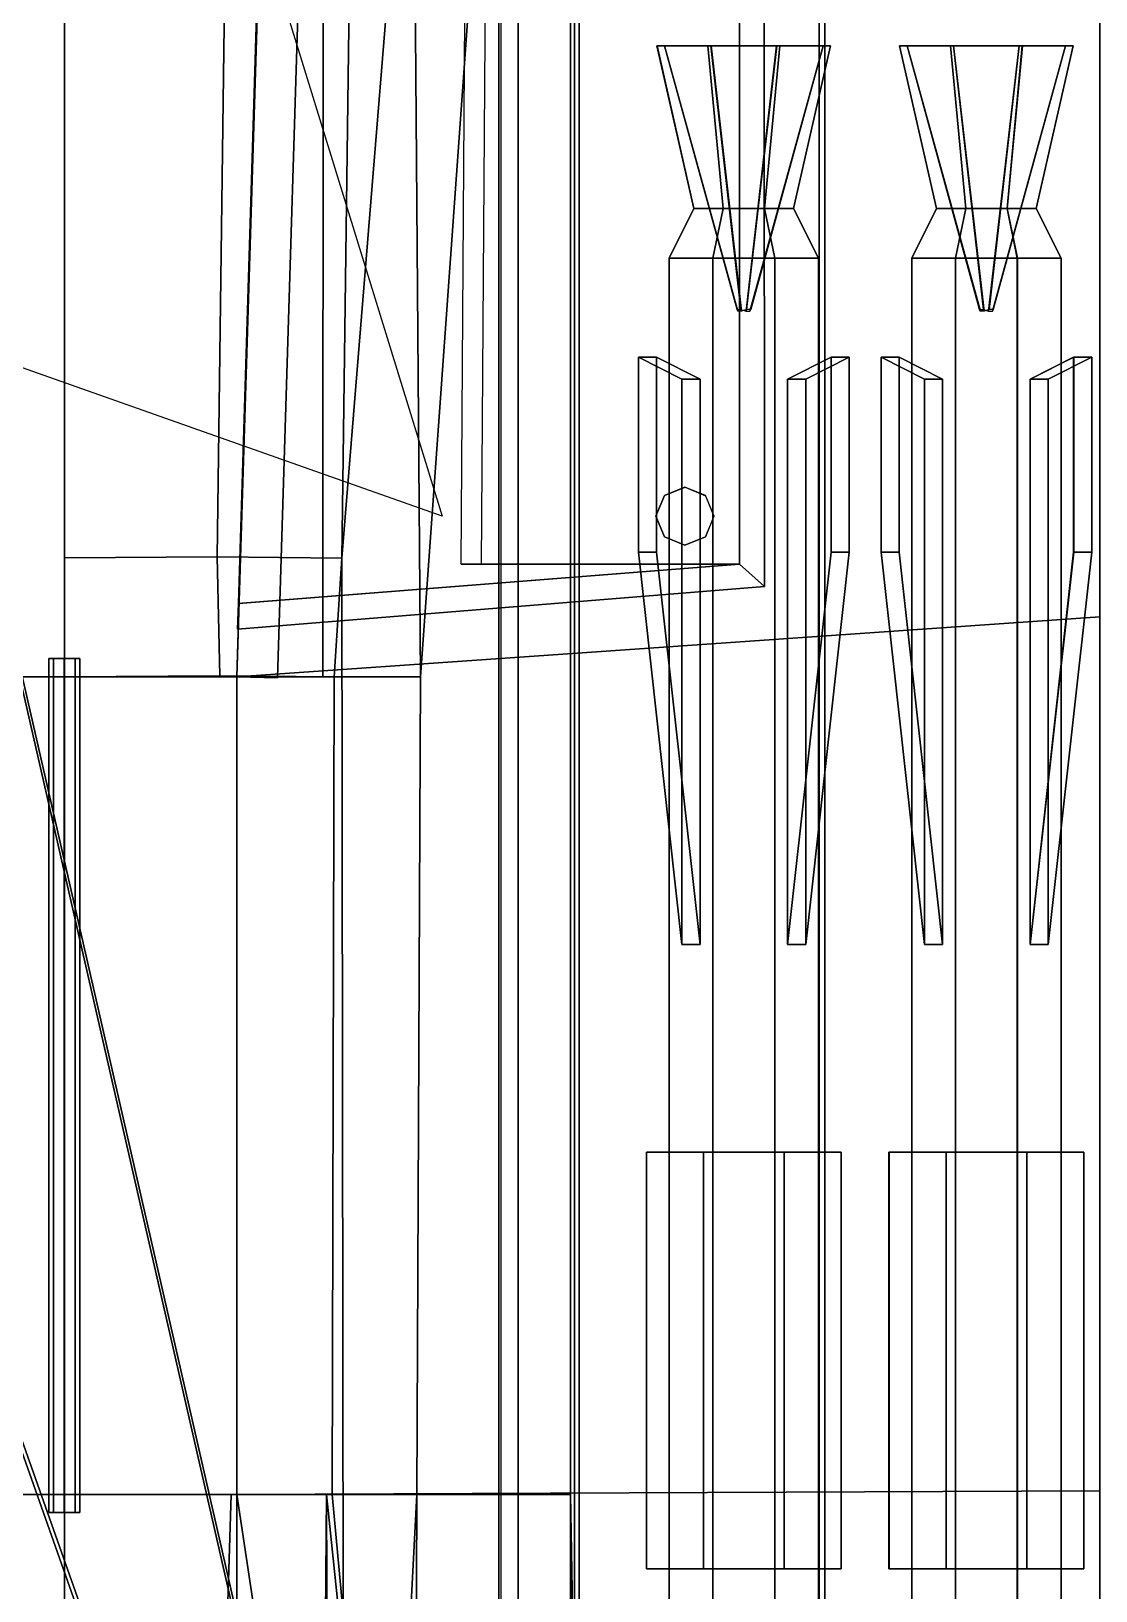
# Model space of a CAD drawing. Extents: x -7.9 to 7.9, y -12.5 to 11.9.
# Drawn here: x -1.451 to -0.024, y -5.023 to -2.932 of the extents above; entities that cross this region are included whole.
import ezdxf

# ---------------------------------------------------------------- set-up
doc = ezdxf.new("R2010")
doc.units = 0

msp = doc.modelspace()

# ---------------------------------------------------------------- linework, layer by layer
for points in [[(-1.1757, -3.7975, 2.7154), (-1.0588, 0.1397, 2.7677), (-1.0606, -3.7975, 2.7071)], [(-1.1757, -3.7975, 1.8929), (-1.0543, 0.1397, 1.8929), (-1.0588, 0.1397, 2.7677), (-1.1757, -3.7975, 2.7154)], [(-0.0191, -3.7174, 1.8929), (-0.0191, 0.1397, 1.8929), (-1.0543, 0.1397, 1.8929), (-1.1757, -3.7975, 1.8929)], [(-1.0547, 0.1397, 1.9804), (-1.1757, -3.7975, 1.9752), (-1.1212, -3.7992, 1.9753), (-1.0019, 0.0853, 1.9805)], [(-0.5019, -3.6465, 2.4624), (-0.5019, -0.5295, 2.4624), (-1.0557, 0.1436, 2.4623), (-1.1738, -3.6996, 2.4622)], [(-0.5019, -3.6465, 2.3793), (-1.1736, -3.6996, 2.3791), (-1.0555, 0.1436, 2.3792), (-0.5019, -0.5295, 2.3793)], [(-0.9294, -3.7975, 3.7081), (-1.0606, -3.7975, 2.7071), (-1.0588, 0.1397, 2.7677), (-0.9596, 0.0632, 3.523)], [(-1.1212, -3.7992, 1.8931), (-1.0014, 0.0853, 1.8931), (-1.0019, 0.0853, 1.9805), (-1.1212, -3.7992, 1.9753)], [(-0.9294, -3.7975, 3.7081), (-0.9596, 0.0632, 3.523), (-0.7286, -0.994, 4.222)], [(-3.0398, -0.3575, 4.1037), (-2.3448, 0.0569, 4.1037), (-0.7988, -6.7043, 4.1037)], [(-0.7988, -6.7043, 4.1037), (-2.3448, 0.0569, 4.1037), (-0.7988, 0.0569, 4.1037)], [(-3.0398, -0.3728, 4.271), (-0.7988, -6.7197, 4.271), (-2.3448, 0.0416, 4.271)], [(-0.7988, -6.7197, 4.271), (-0.7988, 0.0416, 4.271), (-2.3448, 0.0416, 4.271)], [(-0.0191, -5.2878, 1.7561), (-0.7169, -5.2918, 1.7561), (-0.7169, -0.2777, 1.7561), (-0.0191, -0.2777, 1.7561)], [(-0.7169, -0.2777, 1.7561), (-0.7169, -5.2918, 1.7561), (-0.7169, -5.2919, 1.4255), (-0.7169, -0.3107, 1.4255)], [(-1.4068, -0.3107, 1.4255), (-0.7169, -0.3107, 1.4255), (-0.7169, -5.2919, 1.4255), (-1.4068, -5.2919, 1.4255)], [(-1.4068, -5.0525, 1.7561), (-1.4068, -3.6383, 1.7561), (-1.4068, -0.3107, 1.4255), (-1.4068, -5.2919, 1.4255)], [(-1.4068, -0.3107, 2.8876), (-1.4068, -0.3107, 1.4255), (-1.4068, -3.6383, 1.7561), (-1.4068, -3.6383, 2.8876)], [(-1.4068, -3.6383, 2.8876), (-1.2021, -3.6369, 2.8907), (-1.1584, -0.3135, 2.8866), (-1.4068, -0.3107, 2.8876)], [(-1.2021, -3.6369, 2.8907), (-1.0351, -3.6385, 3.831), (-0.9913, -0.3152, 3.8269), (-1.1584, -0.3135, 2.8866)], [(-1.0351, -3.6385, 3.831), (-0.8246, -1.0529, 4.2628), (-0.9913, -0.3152, 3.8269)], [(-3.6716, -0.7206, 4.1037), (-3.0398, -0.3575, 4.1037), (-0.7988, -6.7043, 4.1037)], [(-3.0398, -0.3728, 4.271), (-3.6716, -0.736, 4.271), (-0.7988, -6.7197, 4.271)], [(-0.8215, -6.4985, 4.4398), (-0.8215, -2.1641, 4.7484), (-7.4277, -0.4038, 4.7484), (-7.4277, -1.3735, 4.4398)], [(-0.5019, -3.6465, 3.8564), (-0.8749, -3.6465, 3.8564), (-0.8537, -0.4406, 3.8564), (-0.5019, -0.4406, 3.8564)], [(-0.5019, -3.6465, 3.9395), (-0.5019, -3.6465, 3.8564), (-0.5019, -0.4406, 3.8564), (-0.5019, -0.5668, 3.9395)], [(-0.5019, -0.5295, 2.4624), (-0.5019, -3.6465, 2.4624), (-0.4686, -3.6767, 2.4347), (-0.4701, -0.5613, 2.4347)], [(-0.4701, -0.5613, 2.407), (-0.4686, -3.6767, 2.407), (-0.5019, -3.6465, 2.3793), (-0.5019, -0.5295, 2.3793)], [(-0.4701, -0.5613, 2.4347), (-0.4686, -3.6767, 2.4347), (-0.4686, -3.6767, 2.407), (-0.4701, -0.5613, 2.407)], [(-0.5019, -0.5668, 3.9395), (-0.8269, -0.5668, 3.9395), (-0.848, -3.6465, 3.9395), (-0.5019, -3.6465, 3.9395)], [(-5.1085, -0.7206, 4.1037), (-4.3901, -0.8468, 4.1037), (-0.7988, -6.7043, 4.1037), (-7.6634, -1.4257, 4.1037)], [(-4.3901, -0.8468, 4.1037), (-3.6716, -0.7206, 4.1037), (-0.7988, -6.7043, 4.1037)], [(-4.3901, -0.8621, 4.271), (-5.1085, -0.736, 4.271), (-7.6634, -1.4411, 4.271), (-0.7988, -6.7197, 4.271)], [(-3.6716, -0.736, 4.271), (-4.3901, -0.8621, 4.271), (-0.7988, -6.7197, 4.271)], [(-0.9294, -3.7975, 3.7081), (-0.7286, -0.994, 4.222), (-0.7286, -4.8933, 4.1048), (-0.9345, -4.8933, 3.7088)], [(-0.7286, -4.8933, 4.1048), (-0.7286, -0.994, 4.222), (-0.723, -2.288, 4.9244), (-0.723, -5.2, 4.9244)], [(-1.0332, -5.053, 3.8295), (-0.8246, -5.0525, 4.2628), (-0.8246, -1.0529, 4.2628), (-1.0351, -3.6385, 3.831)], [(-0.8246, -5.0525, 4.2628), (-0.8246, -5.2919, 4.9275), (-0.8246, -1.6026, 4.9275), (-0.8246, -1.0529, 4.2628)], [(-0.7988, -6.4985, 4.271), (-0.8215, -6.4985, 4.4398), (-7.4277, -1.3735, 4.4398), (-7.4277, -1.3735, 4.271)], [(-7.6634, -1.4257, 4.1037), (-0.7988, -6.7043, 4.1037), (-0.7988, -6.7197, 4.271), (-7.6634, -1.4411, 4.271)], [(-0.8246, -1.6026, 4.9275), (-0.8246, -5.2919, 4.9275), (-0.3954, -5.2919, 5.1416), (-0.3954, -1.6026, 5.1416)], [(-0.3954, -5.2919, 5.1416), (-0.3954, -2.7695, 5.4269), (-0.3954, -1.6026, 5.4269), (-0.3954, -1.6026, 5.1416)], [(-4.2592, -2.3951, 4.1159), (-4.2804, -2.1731, 3.7584), (-1.1736, -2.6971, 2.7777), (-0.9004, -3.5822, 4.1069)], [(-0.723, -5.2, 4.9244), (-0.723, -2.288, 4.9244), (-0.3876, -2.288, 5.0748), (-0.3876, -5.202, 5.0918)], [(-0.3876, -5.202, 5.0918), (-0.3876, -2.288, 5.0748), (-0.0191, -2.288, 5.1228), (-0.0191, -5.2017, 5.1228)], [(-0.0191, -5.2919, 5.1817), (-0.0191, -2.7695, 5.4669), (-0.3954, -2.7695, 5.4269), (-0.3954, -5.2919, 5.1416)], [(-0.6126, -2.9522, 1.5247), (-0.6024, -2.9522, 1.529), (-0.5402, -2.9522, 1.4667), (-0.5444, -2.9522, 1.4565)], [(-0.6125, -2.9522, 1.6211), (-0.6023, -2.9522, 1.6169), (-0.6024, -2.9522, 1.529), (-0.6126, -2.9522, 1.5247)], [(-0.563, -3.1699, 1.6006), (-0.6125, -2.9522, 1.6211), (-0.6126, -2.9522, 1.5247), (-0.563, -3.1699, 1.5452)], [(-0.563, -3.1699, 1.5452), (-0.6126, -2.9522, 1.5247), (-0.5444, -2.9522, 1.4565), (-0.5239, -3.1699, 1.5061)], [(-0.5443, -2.9522, 1.6892), (-0.5401, -2.9522, 1.679), (-0.6023, -2.9522, 1.6169), (-0.6125, -2.9522, 1.6211)], [(-0.5238, -3.1699, 1.6397), (-0.5443, -2.9522, 1.6892), (-0.6125, -2.9522, 1.6211), (-0.563, -3.1699, 1.6006)], [(-0.6023, -2.9522, 1.6169), (-0.5042, -3.3074, 1.5758), (-0.5053, -3.3053, 1.5691), (-0.6024, -2.9522, 1.529)], [(-0.6024, -2.9522, 1.529), (-0.5053, -3.3053, 1.5691), (-0.5, -3.3053, 1.5637), (-0.5402, -2.9522, 1.4667)], [(-0.5401, -2.9522, 1.679), (-0.4991, -3.3074, 1.5808), (-0.5042, -3.3074, 1.5758), (-0.6023, -2.9522, 1.6169)], [(-0.5444, -2.9522, 1.4565), (-0.5402, -2.9522, 1.4667), (-0.4523, -2.9522, 1.4667), (-0.4481, -2.9522, 1.4565)], [(-0.5239, -3.1699, 1.5061), (-0.5444, -2.9522, 1.4565), (-0.4481, -2.9522, 1.4565), (-0.4685, -3.1699, 1.506)], [(-0.4479, -2.9522, 1.6892), (-0.4521, -2.9522, 1.679), (-0.5401, -2.9522, 1.679), (-0.5443, -2.9522, 1.6892)], [(-0.4685, -3.1699, 1.6396), (-0.4479, -2.9522, 1.6892), (-0.5443, -2.9522, 1.6892), (-0.5238, -3.1699, 1.6397)], [(-0.5402, -2.9522, 1.4667), (-0.5, -3.3053, 1.5637), (-0.4932, -3.3074, 1.5649), (-0.4523, -2.9522, 1.4667)], [(-0.4521, -2.9522, 1.679), (-0.4924, -3.3053, 1.582), (-0.4991, -3.3074, 1.5808), (-0.5401, -2.9522, 1.679)], [(-0.4523, -2.9522, 1.4667), (-0.4932, -3.3074, 1.5649), (-0.4882, -3.3074, 1.5699), (-0.39, -2.9522, 1.5288)], [(-0.39, -2.9522, 1.6168), (-0.487, -3.3053, 1.5766), (-0.4924, -3.3053, 1.582), (-0.4521, -2.9522, 1.679)], [(-0.39, -2.9522, 1.5288), (-0.4882, -3.3074, 1.5699), (-0.487, -3.3053, 1.5766), (-0.39, -2.9522, 1.6168)], [(-0.4685, -3.1699, 1.506), (-0.4481, -2.9522, 1.4565), (-0.3799, -2.9522, 1.5246), (-0.4294, -3.1699, 1.5451)], [(-0.4294, -3.1699, 1.6005), (-0.3798, -2.9522, 1.621), (-0.4479, -2.9522, 1.6892), (-0.4685, -3.1699, 1.6396)], [(-0.4481, -2.9522, 1.4565), (-0.4523, -2.9522, 1.4667), (-0.39, -2.9522, 1.5288), (-0.3799, -2.9522, 1.5246)], [(-0.3798, -2.9522, 1.621), (-0.39, -2.9522, 1.6168), (-0.4521, -2.9522, 1.679), (-0.4479, -2.9522, 1.6892)], [(-0.4294, -3.1699, 1.5451), (-0.3799, -2.9522, 1.5246), (-0.3798, -2.9522, 1.621), (-0.4294, -3.1699, 1.6005)], [(-0.3799, -2.9522, 1.5246), (-0.39, -2.9522, 1.5288), (-0.39, -2.9522, 1.6168), (-0.3798, -2.9522, 1.621)], [(-0.2875, -2.9522, 1.5247), (-0.2773, -2.9522, 1.529), (-0.2151, -2.9522, 1.4667), (-0.2193, -2.9522, 1.4565)], [(-0.2874, -2.9522, 1.6211), (-0.2772, -2.9522, 1.6169), (-0.2773, -2.9522, 1.529), (-0.2875, -2.9522, 1.5247)], [(-0.2379, -3.1699, 1.6006), (-0.2874, -2.9522, 1.6211), (-0.2875, -2.9522, 1.5247), (-0.2379, -3.1699, 1.5452)], [(-0.2379, -3.1699, 1.5452), (-0.2875, -2.9522, 1.5247), (-0.2193, -2.9522, 1.4565), (-0.1988, -3.1699, 1.5061)], [(-0.2192, -2.9522, 1.6892), (-0.215, -2.9522, 1.679), (-0.2772, -2.9522, 1.6169), (-0.2874, -2.9522, 1.6211)], [(-0.1987, -3.1699, 1.6397), (-0.2192, -2.9522, 1.6892), (-0.2874, -2.9522, 1.6211), (-0.2379, -3.1699, 1.6006)], [(-0.2772, -2.9522, 1.6169), (-0.1791, -3.3074, 1.5758), (-0.1802, -3.3053, 1.5691), (-0.2773, -2.9522, 1.529)], [(-0.2773, -2.9522, 1.529), (-0.1802, -3.3053, 1.5691), (-0.1749, -3.3053, 1.5637), (-0.2151, -2.9522, 1.4667)], [(-0.215, -2.9522, 1.679), (-0.174, -3.3074, 1.5808), (-0.1791, -3.3074, 1.5758), (-0.2772, -2.9522, 1.6169)], [(-0.2193, -2.9522, 1.4565), (-0.2151, -2.9522, 1.4667), (-0.1272, -2.9522, 1.4667), (-0.123, -2.9522, 1.4565)], [(-0.1988, -3.1699, 1.5061), (-0.2193, -2.9522, 1.4565), (-0.123, -2.9522, 1.4565), (-0.1434, -3.1699, 1.506)], [(-0.1228, -2.9522, 1.6892), (-0.127, -2.9522, 1.679), (-0.215, -2.9522, 1.679), (-0.2192, -2.9522, 1.6892)], [(-0.1434, -3.1699, 1.6396), (-0.1228, -2.9522, 1.6892), (-0.2192, -2.9522, 1.6892), (-0.1987, -3.1699, 1.6397)], [(-0.2151, -2.9522, 1.4667), (-0.1749, -3.3053, 1.5637), (-0.1681, -3.3074, 1.5649), (-0.1272, -2.9522, 1.4667)], [(-0.127, -2.9522, 1.679), (-0.1673, -3.3053, 1.582), (-0.174, -3.3074, 1.5808), (-0.215, -2.9522, 1.679)], [(-0.1272, -2.9522, 1.4667), (-0.1681, -3.3074, 1.5649), (-0.1631, -3.3074, 1.5699), (-0.0649, -2.9522, 1.5288)], [(-0.0649, -2.9522, 1.6168), (-0.1619, -3.3053, 1.5766), (-0.1673, -3.3053, 1.582), (-0.127, -2.9522, 1.679)], [(-0.0649, -2.9522, 1.5288), (-0.1631, -3.3074, 1.5699), (-0.1619, -3.3053, 1.5766), (-0.0649, -2.9522, 1.6168)], [(-0.1434, -3.1699, 1.506), (-0.123, -2.9522, 1.4565), (-0.0548, -2.9522, 1.5246), (-0.1043, -3.1699, 1.5451)], [(-0.1043, -3.1699, 1.6005), (-0.0547, -2.9522, 1.621), (-0.1228, -2.9522, 1.6892), (-0.1434, -3.1699, 1.6396)], [(-0.123, -2.9522, 1.4565), (-0.1272, -2.9522, 1.4667), (-0.0649, -2.9522, 1.5288), (-0.0548, -2.9522, 1.5246)], [(-0.0547, -2.9522, 1.621), (-0.0649, -2.9522, 1.6168), (-0.127, -2.9522, 1.679), (-0.1228, -2.9522, 1.6892)], [(-0.1043, -3.1699, 1.5451), (-0.0548, -2.9522, 1.5246), (-0.0547, -2.9522, 1.621), (-0.1043, -3.1699, 1.6005)], [(-0.0548, -2.9522, 1.5246), (-0.0649, -2.9522, 1.5288), (-0.0649, -2.9522, 1.6168), (-0.0547, -2.9522, 1.621)], [(-0.5963, -3.2367, 1.5314), (-0.563, -3.1699, 1.5452), (-0.5239, -3.1699, 1.5061), (-0.5377, -3.2367, 1.4727)], [(-0.5963, -3.2367, 1.6144), (-0.563, -3.1699, 1.6006), (-0.563, -3.1699, 1.5452), (-0.5963, -3.2367, 1.5314)], [(-0.5376, -3.2367, 1.673), (-0.5238, -3.1699, 1.6397), (-0.563, -3.1699, 1.6006), (-0.5963, -3.2367, 1.6144)], [(-0.5377, -3.2367, 1.4727), (-0.5239, -3.1699, 1.5061), (-0.4685, -3.1699, 1.506), (-0.4548, -3.2367, 1.4727)], [(-0.4546, -3.2367, 1.673), (-0.4685, -3.1699, 1.6396), (-0.5238, -3.1699, 1.6397), (-0.5376, -3.2367, 1.673)], [(-0.396, -3.2367, 1.6143), (-0.4294, -3.1699, 1.6005), (-0.4685, -3.1699, 1.6396), (-0.4546, -3.2367, 1.673)], [(-0.4548, -3.2367, 1.4727), (-0.4685, -3.1699, 1.506), (-0.4294, -3.1699, 1.5451), (-0.3961, -3.2367, 1.5313)], [(-0.3961, -3.2367, 1.5313), (-0.4294, -3.1699, 1.5451), (-0.4294, -3.1699, 1.6005), (-0.396, -3.2367, 1.6143)], [(-0.2712, -3.2367, 1.5314), (-0.2379, -3.1699, 1.5452), (-0.1988, -3.1699, 1.5061), (-0.2126, -3.2367, 1.4727)], [(-0.2712, -3.2367, 1.6144), (-0.2379, -3.1699, 1.6006), (-0.2379, -3.1699, 1.5452), (-0.2712, -3.2367, 1.5314)], [(-0.2125, -3.2367, 1.673), (-0.1987, -3.1699, 1.6397), (-0.2379, -3.1699, 1.6006), (-0.2712, -3.2367, 1.6144)], [(-0.2126, -3.2367, 1.4727), (-0.1988, -3.1699, 1.5061), (-0.1434, -3.1699, 1.506), (-0.1297, -3.2367, 1.4727)], [(-0.1295, -3.2367, 1.673), (-0.1434, -3.1699, 1.6396), (-0.1987, -3.1699, 1.6397), (-0.2125, -3.2367, 1.673)], [(-0.0709, -3.2367, 1.6143), (-0.1043, -3.1699, 1.6005), (-0.1434, -3.1699, 1.6396), (-0.1295, -3.2367, 1.673)], [(-0.1297, -3.2367, 1.4727), (-0.1434, -3.1699, 1.506), (-0.1043, -3.1699, 1.5451), (-0.071, -3.2367, 1.5313)], [(-0.071, -3.2367, 1.5313), (-0.1043, -3.1699, 1.5451), (-0.1043, -3.1699, 1.6005), (-0.0709, -3.2367, 1.6143)], [(-0.5963, -5.2631, 1.6144), (-0.5376, -5.2631, 1.673), (-0.5376, -3.2367, 1.673), (-0.5963, -3.2367, 1.6144)], [(-0.5963, -5.2631, 1.5314), (-0.5963, -5.2631, 1.6144), (-0.5963, -3.2367, 1.6144), (-0.5963, -3.2367, 1.5314)], [(-0.5377, -5.2631, 1.4727), (-0.5963, -5.2631, 1.5314), (-0.5963, -3.2367, 1.5314), (-0.5377, -3.2367, 1.4727)], [(-0.5377, -3.2367, 1.4727), (-0.4548, -3.2367, 1.4727), (-0.4548, -5.2631, 1.4727), (-0.5377, -5.2631, 1.4727)], [(-0.5376, -5.2631, 1.673), (-0.4546, -5.2631, 1.673), (-0.4546, -3.2367, 1.673), (-0.5376, -3.2367, 1.673)], [(-0.3961, -5.2631, 1.5313), (-0.4548, -5.2631, 1.4727), (-0.4548, -3.2367, 1.4727), (-0.3961, -3.2367, 1.5313)], [(-0.4546, -5.2631, 1.673), (-0.396, -5.2631, 1.6143), (-0.396, -3.2367, 1.6143), (-0.4546, -3.2367, 1.673)], [(-0.396, -5.2631, 1.6143), (-0.3961, -5.2631, 1.5313), (-0.3961, -3.2367, 1.5313), (-0.396, -3.2367, 1.6143)], [(-0.2712, -5.2631, 1.6144), (-0.2125, -5.2631, 1.673), (-0.2125, -3.2367, 1.673), (-0.2712, -3.2367, 1.6144)], [(-0.2712, -5.2631, 1.5314), (-0.2712, -5.2631, 1.6144), (-0.2712, -3.2367, 1.6144), (-0.2712, -3.2367, 1.5314)], [(-0.2126, -5.2631, 1.4727), (-0.2712, -5.2631, 1.5314), (-0.2712, -3.2367, 1.5314), (-0.2126, -3.2367, 1.4727)], [(-0.2126, -3.2367, 1.4727), (-0.1297, -3.2367, 1.4727), (-0.1297, -5.2631, 1.4727), (-0.2126, -5.2631, 1.4727)], [(-0.2125, -5.2631, 1.673), (-0.1295, -5.2631, 1.673), (-0.1295, -3.2367, 1.673), (-0.2125, -3.2367, 1.673)], [(-0.071, -5.2631, 1.5313), (-0.1297, -5.2631, 1.4727), (-0.1297, -3.2367, 1.4727), (-0.071, -3.2367, 1.5313)], [(-0.1295, -5.2631, 1.673), (-0.0709, -5.2631, 1.6143), (-0.0709, -3.2367, 1.6143), (-0.1295, -3.2367, 1.673)], [(-0.0709, -5.2631, 1.6143), (-0.071, -5.2631, 1.5313), (-0.071, -3.2367, 1.5313), (-0.0709, -3.2367, 1.6143)], [(-0.5548, -3.3986, 1.6558), (-0.5791, -3.3986, 1.6316), (-0.6374, -3.3694, 1.6898), (-0.613, -3.3694, 1.714)], [(-0.5791, -3.3986, 1.6316), (-0.5791, -4.1565, 1.6316), (-0.6374, -3.6307, 1.6898), (-0.6374, -3.3694, 1.6898)], [(-0.6374, -3.6307, 1.6898), (-0.613, -3.6307, 1.714), (-0.613, -3.3694, 1.714), (-0.6374, -3.3694, 1.6898)], [(-0.6131, -3.6307, 1.4316), (-0.6374, -3.6307, 1.456), (-0.6374, -3.3694, 1.456), (-0.6131, -3.3694, 1.4316)], [(-0.5791, -3.3986, 1.5142), (-0.5549, -3.3986, 1.4899), (-0.6131, -3.3694, 1.4316), (-0.6374, -3.3694, 1.456)], [(-0.6374, -3.3694, 1.456), (-0.6374, -3.6307, 1.456), (-0.5791, -4.1565, 1.5142), (-0.5791, -3.3986, 1.5142)], [(-0.5549, -3.3986, 1.4899), (-0.5549, -4.1565, 1.4899), (-0.6131, -3.6307, 1.4316), (-0.6131, -3.3694, 1.4316)], [(-0.613, -3.3694, 1.714), (-0.613, -3.6307, 1.714), (-0.5548, -4.1565, 1.6558), (-0.5548, -3.3986, 1.6558)], [(-0.3793, -3.3694, 1.4317), (-0.3793, -3.6307, 1.4317), (-0.4375, -4.1565, 1.4899), (-0.4375, -3.3986, 1.4899)], [(-0.4375, -3.3986, 1.4899), (-0.4132, -3.3986, 1.5141), (-0.355, -3.3694, 1.4559), (-0.3793, -3.3694, 1.4317)], [(-0.4375, -3.3986, 1.6558), (-0.4375, -4.1565, 1.6558), (-0.3792, -3.6307, 1.7141), (-0.3792, -3.3694, 1.7141)], [(-0.4132, -3.3986, 1.6315), (-0.4375, -3.3986, 1.6558), (-0.3792, -3.3694, 1.7141), (-0.355, -3.3694, 1.6897)], [(-0.4132, -3.3986, 1.5141), (-0.4132, -4.1565, 1.5141), (-0.355, -3.6307, 1.4559), (-0.355, -3.3694, 1.4559)], [(-0.355, -3.3694, 1.6897), (-0.355, -3.6307, 1.6897), (-0.4132, -4.1565, 1.6315), (-0.4132, -3.3986, 1.6315)], [(-0.355, -3.6307, 1.4559), (-0.3793, -3.6307, 1.4317), (-0.3793, -3.3694, 1.4317), (-0.355, -3.3694, 1.4559)], [(-0.3792, -3.6307, 1.7141), (-0.355, -3.6307, 1.6897), (-0.355, -3.3694, 1.6897), (-0.3792, -3.3694, 1.7141)], [(-0.2297, -3.3986, 1.6558), (-0.254, -3.3986, 1.6316), (-0.3123, -3.3694, 1.6898), (-0.2879, -3.3694, 1.714)], [(-0.254, -3.3986, 1.6316), (-0.254, -4.1565, 1.6316), (-0.3123, -3.6307, 1.6898), (-0.3123, -3.3694, 1.6898)], [(-0.3123, -3.6307, 1.6898), (-0.2879, -3.6307, 1.714), (-0.2879, -3.3694, 1.714), (-0.3123, -3.3694, 1.6898)], [(-0.2881, -3.6307, 1.4316), (-0.3123, -3.6307, 1.456), (-0.3123, -3.3694, 1.456), (-0.2881, -3.3694, 1.4316)], [(-0.254, -3.3986, 1.5142), (-0.2298, -3.3986, 1.4899), (-0.2881, -3.3694, 1.4316), (-0.3123, -3.3694, 1.456)], [(-0.3123, -3.3694, 1.456), (-0.3123, -3.6307, 1.456), (-0.254, -4.1565, 1.5142), (-0.254, -3.3986, 1.5142)], [(-0.2298, -3.3986, 1.4899), (-0.2298, -4.1565, 1.4899), (-0.2881, -3.6307, 1.4316), (-0.2881, -3.3694, 1.4316)], [(-0.2879, -3.3694, 1.714), (-0.2879, -3.6307, 1.714), (-0.2297, -4.1565, 1.6558), (-0.2297, -3.3986, 1.6558)], [(-0.0542, -3.3694, 1.4317), (-0.0542, -3.6307, 1.4317), (-0.1124, -4.1565, 1.4899), (-0.1124, -3.3986, 1.4899)], [(-0.1124, -3.3986, 1.4899), (-0.0881, -3.3986, 1.5141), (-0.0299, -3.3694, 1.4559), (-0.0542, -3.3694, 1.4317)], [(-0.1124, -3.3986, 1.6558), (-0.1124, -4.1565, 1.6558), (-0.0541, -3.6307, 1.7141), (-0.0541, -3.3694, 1.7141)], [(-0.0881, -3.3986, 1.6315), (-0.1124, -3.3986, 1.6558), (-0.0541, -3.3694, 1.7141), (-0.0299, -3.3694, 1.6897)], [(-0.0881, -3.3986, 1.5141), (-0.0881, -4.1565, 1.5141), (-0.0299, -3.6307, 1.4559), (-0.0299, -3.3694, 1.4559)], [(-0.0299, -3.3694, 1.6897), (-0.0299, -3.6307, 1.6897), (-0.0881, -4.1565, 1.6315), (-0.0881, -3.3986, 1.6315)], [(-0.0299, -3.6307, 1.4559), (-0.0542, -3.6307, 1.4317), (-0.0542, -3.3694, 1.4317), (-0.0299, -3.3694, 1.4559)], [(-0.0541, -3.6307, 1.7141), (-0.0299, -3.6307, 1.6897), (-0.0299, -3.3694, 1.6897), (-0.0541, -3.3694, 1.7141)], [(-0.5751, -3.5434, 1.8923), (-0.6027, -3.5548, 1.8923), (-0.6026, -3.5547, 3.8564), (-0.5749, -3.5434, 3.8564)], [(-0.5751, -3.5434, 1.8923), (-0.5749, -3.5434, 3.8564), (-0.5475, -3.555, 3.8564), (-0.5475, -3.5548, 1.8923)], [(-0.6141, -3.5824, 1.8923), (-0.6141, -3.5823, 3.8564), (-0.6026, -3.5547, 3.8564), (-0.6027, -3.5548, 1.8923)], [(-0.5361, -3.5824, 1.8923), (-0.5475, -3.5548, 1.8923), (-0.5475, -3.555, 3.8564), (-0.5362, -3.5825, 3.8564)], [(-0.6141, -3.5824, 1.8923), (-0.6027, -3.61, 1.8923), (-0.6027, -3.6099, 3.8564), (-0.6141, -3.5823, 3.8564)], [(-0.5361, -3.5824, 1.8923), (-0.5362, -3.5825, 3.8564), (-0.5476, -3.6101, 3.8564), (-0.5475, -3.61, 1.8923)], [(-0.5751, -3.6214, 1.8923), (-0.5752, -3.6214, 3.8564), (-0.6027, -3.6099, 3.8564), (-0.6027, -3.61, 1.8923)], [(-0.5751, -3.6214, 1.8923), (-0.5475, -3.61, 1.8923), (-0.5476, -3.6101, 3.8564), (-0.5752, -3.6214, 3.8564)], [(-1.4068, -3.6383, 2.8876), (-1.4068, -3.7975, 2.8876), (-1.1986, -3.7964, 2.8899), (-1.2021, -3.6369, 2.8907)], [(-1.2021, -3.6369, 2.8907), (-1.1986, -3.7964, 2.8899), (-1.0454, -3.7975, 3.7088), (-1.0351, -3.6385, 3.831)], [(-0.5791, -4.1565, 1.6316), (-0.5548, -4.1565, 1.6558), (-0.613, -3.6307, 1.714), (-0.6374, -3.6307, 1.6898)], [(-0.5549, -4.1565, 1.4899), (-0.5791, -4.1565, 1.5142), (-0.6374, -3.6307, 1.456), (-0.6131, -3.6307, 1.4316)], [(-0.4132, -4.1565, 1.5141), (-0.4375, -4.1565, 1.4899), (-0.3793, -3.6307, 1.4317), (-0.355, -3.6307, 1.4559)], [(-0.4375, -4.1565, 1.6558), (-0.4132, -4.1565, 1.6315), (-0.355, -3.6307, 1.6897), (-0.3792, -3.6307, 1.7141)], [(-0.254, -4.1565, 1.6316), (-0.2297, -4.1565, 1.6558), (-0.2879, -3.6307, 1.714), (-0.3123, -3.6307, 1.6898)], [(-0.2298, -4.1565, 1.4899), (-0.254, -4.1565, 1.5142), (-0.3123, -3.6307, 1.456), (-0.2881, -3.6307, 1.4316)], [(-0.0881, -4.1565, 1.5141), (-0.1124, -4.1565, 1.4899), (-0.0542, -3.6307, 1.4317), (-0.0299, -3.6307, 1.4559)], [(-0.1124, -4.1565, 1.6558), (-0.0881, -4.1565, 1.6315), (-0.0299, -3.6307, 1.6897), (-0.0541, -3.6307, 1.7141)], [(-1.4068, -5.0525, 1.7561), (-1.4068, -4.8933, 1.8929), (-1.4068, -3.7975, 1.8929), (-1.4068, -3.6383, 1.7561)], [(-1.4068, -3.6383, 1.7561), (-1.4068, -3.7975, 1.8929), (-1.4068, -3.7975, 2.8876), (-1.4068, -3.6383, 2.8876)], [(-0.5019, -3.6465, 2.4624), (-1.1738, -3.6996, 2.4622), (-1.1748, -3.7336, 2.4345), (-0.4686, -3.6767, 2.4347)], [(-0.4686, -3.6767, 2.407), (-1.1747, -3.7336, 2.4068), (-1.1736, -3.6996, 2.3791), (-0.5019, -3.6465, 2.3793)], [(-1.0351, -3.6385, 3.831), (-1.0454, -3.7975, 3.7088), (-1.0481, -4.8933, 3.7083), (-1.0332, -5.053, 3.8295)], [(-0.5019, -3.6465, 3.9395), (-0.848, -3.6465, 3.9395), (-0.8749, -3.6465, 3.8564), (-0.5019, -3.6465, 3.8564)], [(-0.4686, -3.6767, 2.4347), (-1.1748, -3.7336, 2.4345), (-1.1747, -3.7336, 2.4068), (-0.4686, -3.6767, 2.407)], [(-0.0191, -4.8885, 1.8929), (-0.0191, -3.7174, 1.8929), (-1.1757, -3.7975, 1.8929), (-1.1757, -4.8933, 1.8929)], [(-1.4215, -3.7732, 1.9076), (-1.4276, -3.7732, 1.8929), (-1.4276, -4.9176, 1.8929), (-1.4215, -4.9176, 1.9076)], [(-1.4276, -3.7732, 1.8929), (-1.4215, -3.7732, 1.8783), (-1.4215, -4.9176, 1.8783), (-1.4276, -4.9176, 1.8929)], [(-1.4215, -3.7732, 1.9076), (-1.4069, -3.7732, 1.8722), (-1.4215, -3.7732, 1.8783), (-1.4276, -3.7732, 1.8929)], [(-1.4069, -3.7732, 1.9137), (-1.4215, -3.7732, 1.9076), (-1.4215, -4.9176, 1.9076), (-1.4069, -4.9176, 1.9136)], [(-1.4215, -3.7732, 1.8783), (-1.4069, -3.7732, 1.8722), (-1.4069, -4.9176, 1.8722), (-1.4215, -4.9176, 1.8783)], [(-1.4069, -3.7732, 1.9137), (-1.3922, -3.7732, 1.8783), (-1.4069, -3.7732, 1.8722), (-1.4215, -3.7732, 1.9076)], [(-1.4069, -3.7732, 1.8722), (-1.3922, -3.7732, 1.8783), (-1.3922, -4.9176, 1.8783), (-1.4069, -4.9176, 1.8722)], [(-1.3922, -3.7732, 1.9076), (-1.4069, -3.7732, 1.9137), (-1.4069, -4.9176, 1.9136), (-1.3922, -4.9176, 1.9076)], [(-1.3922, -3.7732, 1.8783), (-1.4069, -3.7732, 1.9137), (-1.3922, -3.7732, 1.9076), (-1.3861, -3.7732, 1.8929)], [(-1.3922, -3.7732, 1.8783), (-1.3861, -3.7732, 1.8929), (-1.3861, -4.9176, 1.8929), (-1.3922, -4.9176, 1.8783)], [(-1.3861, -3.7732, 1.8929), (-1.3922, -3.7732, 1.9076), (-1.3922, -4.9176, 1.9076), (-1.3861, -4.9176, 1.8929)], [(-1.6153, -3.7964, 0.8915), (-1.4071, -3.7975, 0.8937), (-1.5224, -3.7975, 0.9843), (-1.7427, -3.7975, 0.9843)], [(-1.4071, -4.8933, 0.8937), (-1.4071, -3.7975, 0.8937), (-1.6153, -3.7964, 0.8915), (-1.6308, -4.8931, 0.895)], [(-1.4071, -3.7975, 0.8937), (-1.4068, -3.7975, 1.8884), (-1.5224, -3.7975, 1.8929), (-1.5224, -3.7975, 0.9843)], [(-1.4068, -3.7975, 1.8884), (-1.4068, -4.8933, 1.8884), (-1.5224, -4.8933, 1.8929), (-1.5224, -3.7975, 1.8929)], [(-1.4071, -4.8933, 0.8937), (-1.4068, -4.8933, 1.8884), (-1.4068, -3.7975, 1.8884), (-1.4071, -3.7975, 0.8937)], [(-1.4068, -3.7975, 2.8876), (-1.1757, -3.7975, 2.7154), (-1.0606, -3.7975, 2.7071), (-1.1986, -3.7964, 2.8899)], [(-1.4068, -3.7975, 1.8929), (-1.1757, -3.7975, 1.8929), (-1.1757, -3.7975, 2.7154), (-1.4068, -3.7975, 2.8876)], [(-1.4068, -4.8933, 1.8929), (-1.1757, -4.8933, 1.8929), (-1.1757, -3.7975, 1.8929), (-1.4068, -3.7975, 1.8929)], [(-1.1986, -3.7964, 2.8899), (-1.0606, -3.7975, 2.7071), (-0.9294, -3.7975, 3.7081), (-1.0454, -3.7975, 3.7088)], [(-1.1757, -3.7975, 1.9752), (-1.1757, -3.7975, 1.8929), (-1.1212, -3.7992, 1.8931), (-1.1212, -3.7992, 1.9753)], [(-1.0454, -3.7975, 3.7088), (-0.9294, -3.7975, 3.7081), (-0.9345, -4.8933, 3.7088), (-1.0481, -4.8933, 3.7083)], [(-0.5503, -4.993, 1.4423), (-0.6268, -4.993, 1.5189), (-0.6268, -4.4347, 1.5189), (-0.5503, -4.4347, 1.4423)], [(-0.6267, -4.993, 1.627), (-0.6267, -4.4347, 1.627), (-0.6268, -4.4347, 1.5189), (-0.6268, -4.993, 1.5189)], [(-0.5963, -4.4347, 1.5314), (-0.5377, -4.4347, 1.4727), (-0.5503, -4.4347, 1.4423), (-0.6268, -4.4347, 1.5189)], [(-0.5963, -4.4347, 1.6144), (-0.5963, -4.4347, 1.5314), (-0.6268, -4.4347, 1.5189), (-0.6267, -4.4347, 1.627)], [(-0.6267, -4.993, 1.627), (-0.5502, -4.993, 1.7035), (-0.5502, -4.4347, 1.7035), (-0.6267, -4.4347, 1.627)], [(-0.5376, -4.4347, 1.673), (-0.5963, -4.4347, 1.6144), (-0.6267, -4.4347, 1.627), (-0.5502, -4.4347, 1.7035)], [(-0.5963, -4.993, 1.6144), (-0.5963, -4.993, 1.5314), (-0.5963, -4.4347, 1.5314), (-0.5963, -4.4347, 1.6144)], [(-0.5963, -4.993, 1.6144), (-0.5963, -4.4347, 1.6144), (-0.5376, -4.4347, 1.673), (-0.5376, -4.993, 1.673)], [(-0.5377, -4.993, 1.4727), (-0.5377, -4.4347, 1.4727), (-0.5963, -4.4347, 1.5314), (-0.5963, -4.993, 1.5314)], [(-0.5377, -4.993, 1.4727), (-0.5503, -4.993, 1.4423), (-0.5503, -4.4347, 1.4423), (-0.5377, -4.4347, 1.4727)], [(-0.5502, -4.993, 1.7035), (-0.442, -4.993, 1.7034), (-0.442, -4.4347, 1.7034), (-0.5502, -4.4347, 1.7035)], [(-0.4546, -4.4347, 1.673), (-0.5376, -4.4347, 1.673), (-0.5502, -4.4347, 1.7035), (-0.442, -4.4347, 1.7034)], [(-0.5376, -4.993, 1.673), (-0.5376, -4.4347, 1.673), (-0.4546, -4.4347, 1.673), (-0.4546, -4.993, 1.673)], [(-0.4548, -4.993, 1.4727), (-0.4548, -4.4347, 1.4727), (-0.4422, -4.4347, 1.4422), (-0.4422, -4.993, 1.4422)], [(-0.4548, -4.4347, 1.4727), (-0.3961, -4.4347, 1.5313), (-0.3656, -4.4347, 1.5187), (-0.4422, -4.4347, 1.4422)], [(-0.3961, -4.993, 1.5313), (-0.3961, -4.4347, 1.5313), (-0.4548, -4.4347, 1.4727), (-0.4548, -4.993, 1.4727)], [(-0.396, -4.4347, 1.6143), (-0.4546, -4.4347, 1.673), (-0.442, -4.4347, 1.7034), (-0.3656, -4.4347, 1.6269)], [(-0.4546, -4.993, 1.673), (-0.4546, -4.4347, 1.673), (-0.396, -4.4347, 1.6143), (-0.396, -4.993, 1.6143)], [(-0.3656, -4.993, 1.5187), (-0.4422, -4.993, 1.4422), (-0.4422, -4.4347, 1.4422), (-0.3656, -4.4347, 1.5187)], [(-0.442, -4.993, 1.7034), (-0.3656, -4.993, 1.6269), (-0.3656, -4.4347, 1.6269), (-0.442, -4.4347, 1.7034)], [(-0.3961, -4.4347, 1.5313), (-0.396, -4.4347, 1.6143), (-0.3656, -4.4347, 1.6269), (-0.3656, -4.4347, 1.5187)], [(-0.396, -4.993, 1.6143), (-0.396, -4.4347, 1.6143), (-0.3961, -4.4347, 1.5313), (-0.3961, -4.993, 1.5313)], [(-0.3656, -4.993, 1.6269), (-0.3656, -4.993, 1.5187), (-0.3656, -4.4347, 1.5187), (-0.3656, -4.4347, 1.6269)], [(-0.2252, -4.993, 1.4423), (-0.3017, -4.993, 1.5189), (-0.3017, -4.4347, 1.5189), (-0.2252, -4.4347, 1.4423)], [(-0.3016, -4.993, 1.627), (-0.3016, -4.4347, 1.627), (-0.3017, -4.4347, 1.5189), (-0.3017, -4.993, 1.5189)], [(-0.2712, -4.4347, 1.5314), (-0.2126, -4.4347, 1.4727), (-0.2252, -4.4347, 1.4423), (-0.3017, -4.4347, 1.5189)], [(-0.2712, -4.4347, 1.6144), (-0.2712, -4.4347, 1.5314), (-0.3017, -4.4347, 1.5189), (-0.3016, -4.4347, 1.627)], [(-0.3016, -4.993, 1.627), (-0.2251, -4.993, 1.7035), (-0.2251, -4.4347, 1.7035), (-0.3016, -4.4347, 1.627)], [(-0.2125, -4.4347, 1.673), (-0.2712, -4.4347, 1.6144), (-0.3016, -4.4347, 1.627), (-0.2251, -4.4347, 1.7035)], [(-0.2712, -4.993, 1.6144), (-0.2712, -4.993, 1.5314), (-0.2712, -4.4347, 1.5314), (-0.2712, -4.4347, 1.6144)], [(-0.2712, -4.993, 1.6144), (-0.2712, -4.4347, 1.6144), (-0.2125, -4.4347, 1.673), (-0.2125, -4.993, 1.673)], [(-0.2126, -4.993, 1.4727), (-0.2126, -4.4347, 1.4727), (-0.2712, -4.4347, 1.5314), (-0.2712, -4.993, 1.5314)], [(-0.2126, -4.993, 1.4727), (-0.2252, -4.993, 1.4423), (-0.2252, -4.4347, 1.4423), (-0.2126, -4.4347, 1.4727)], [(-0.2251, -4.993, 1.7035), (-0.1169, -4.993, 1.7034), (-0.1169, -4.4347, 1.7034), (-0.2251, -4.4347, 1.7035)], [(-0.1295, -4.4347, 1.673), (-0.2125, -4.4347, 1.673), (-0.2251, -4.4347, 1.7035), (-0.1169, -4.4347, 1.7034)], [(-0.2125, -4.993, 1.673), (-0.2125, -4.4347, 1.673), (-0.1295, -4.4347, 1.673), (-0.1295, -4.993, 1.673)], [(-0.1297, -4.993, 1.4727), (-0.1297, -4.4347, 1.4727), (-0.1171, -4.4347, 1.4422), (-0.1171, -4.993, 1.4422)], [(-0.1297, -4.4347, 1.4727), (-0.071, -4.4347, 1.5313), (-0.0405, -4.4347, 1.5187), (-0.1171, -4.4347, 1.4422)], [(-0.071, -4.993, 1.5313), (-0.071, -4.4347, 1.5313), (-0.1297, -4.4347, 1.4727), (-0.1297, -4.993, 1.4727)], [(-0.0709, -4.4347, 1.6143), (-0.1295, -4.4347, 1.673), (-0.1169, -4.4347, 1.7034), (-0.0405, -4.4347, 1.6269)], [(-0.1295, -4.993, 1.673), (-0.1295, -4.4347, 1.673), (-0.0709, -4.4347, 1.6143), (-0.0709, -4.993, 1.6143)], [(-0.0405, -4.993, 1.5187), (-0.1171, -4.993, 1.4422), (-0.1171, -4.4347, 1.4422), (-0.0405, -4.4347, 1.5187)], [(-0.1169, -4.993, 1.7034), (-0.0405, -4.993, 1.6269), (-0.0405, -4.4347, 1.6269), (-0.1169, -4.4347, 1.7034)], [(-0.071, -4.4347, 1.5313), (-0.0709, -4.4347, 1.6143), (-0.0405, -4.4347, 1.6269), (-0.0405, -4.4347, 1.5187)], [(-0.0709, -4.993, 1.6143), (-0.0709, -4.4347, 1.6143), (-0.071, -4.4347, 1.5313), (-0.071, -4.993, 1.5313)], [(-0.0405, -4.993, 1.6269), (-0.0405, -4.993, 1.5187), (-0.0405, -4.4347, 1.5187), (-0.0405, -4.4347, 1.6269)], [(-0.0191, -6.8577, 1.8942), (-0.0191, -4.8885, 1.8929), (-1.1757, -4.8933, 1.8929), (-0.8801, -6.8577, 1.8942)], [(-1.4071, -4.8933, 0.8937), (-1.6308, -4.8931, 0.895), (-1.7427, -4.8933, 0.9843), (-1.5224, -4.8933, 0.9843)], [(-1.4068, -4.8933, 1.8884), (-1.4071, -4.8933, 0.8937), (-1.5224, -4.8933, 0.9843), (-1.5224, -4.8933, 1.8929)], [(-1.4068, -4.8933, 2.8876), (-1.1757, -4.8933, 2.7154), (-1.1757, -4.8933, 1.8929), (-1.4068, -4.8933, 1.8929)], [(-1.1831, -4.8933, 2.8864), (-1.0554, -4.8933, 2.7064), (-1.1757, -4.8933, 2.7154), (-1.4068, -4.8933, 2.8876)], [(-1.188, -5.0522, 2.887), (-1.1831, -4.8933, 2.8864), (-1.4068, -4.8933, 2.8876), (-1.4068, -5.0525, 2.8876)], [(-1.4068, -5.0525, 2.8876), (-1.4068, -4.8933, 2.8876), (-1.4068, -4.8933, 1.8929), (-1.4068, -5.0525, 1.7561)], [(-1.0332, -5.053, 3.8295), (-1.0481, -4.8933, 3.7083), (-1.1831, -4.8933, 2.8864), (-1.188, -5.0522, 2.887)], [(-1.0481, -4.8933, 3.7083), (-0.9345, -4.8933, 3.7088), (-1.0554, -4.8933, 2.7064), (-1.1831, -4.8933, 2.8864)], [(-1.1757, -6.8577, 2.7154), (-0.8801, -6.8577, 1.8942), (-1.1757, -4.8933, 1.8929), (-1.1757, -4.8933, 2.7154)], [(-1.1757, -6.8577, 2.7154), (-1.1757, -4.8933, 2.7154), (-1.0554, -4.8933, 2.7064), (-1.0711, -6.8036, 2.7083)], [(-1.0711, -6.8036, 2.7083), (-1.0554, -4.8933, 2.7064), (-1.0489, -6.7251, 2.887)], [(-0.9345, -4.8933, 3.7088), (-0.9542, -5.2707, 3.5722), (-1.0163, -5.2708, 3.0567), (-1.0554, -4.8933, 2.7064)], [(-1.0554, -4.8933, 2.7064), (-1.0163, -5.2708, 3.0567), (-1.0263, -6.4895, 3.0579), (-1.0489, -6.7251, 2.887)], [(-0.9409, -6.7247, 3.7824), (-0.9641, -6.4894, 3.5734), (-0.9542, -5.2707, 3.5722), (-0.9345, -4.8933, 3.7088)], [(-0.9409, -6.7247, 3.7824), (-0.9345, -4.8933, 3.7088), (-0.7286, -4.8933, 4.1048), (-0.7286, -6.7255, 4.1048)], [(-0.7286, -4.8933, 4.1048), (-0.723, -5.2, 4.9244), (-0.7286, -5.6918, 4.5482)], [(-0.7286, -4.8933, 4.1048), (-0.7286, -5.6918, 4.5482), (-0.7286, -6.3745, 4.5482), (-0.7286, -6.7255, 4.1048)], [(-1.4215, -4.9176, 1.9076), (-1.4276, -4.9176, 1.8929), (-1.4215, -4.9176, 1.8783), (-1.4069, -4.9176, 1.8722)], [(-1.4069, -4.9176, 1.9136), (-1.4215, -4.9176, 1.9076), (-1.4069, -4.9176, 1.8722), (-1.3922, -4.9176, 1.8783)], [(-1.4069, -4.9176, 1.9136), (-1.3922, -4.9176, 1.8783), (-1.3861, -4.9176, 1.8929), (-1.3922, -4.9176, 1.9076)], [(-0.6267, -4.993, 1.627), (-0.6268, -4.993, 1.5189), (-0.5963, -4.993, 1.5314), (-0.5963, -4.993, 1.6144)], [(-0.5377, -4.993, 1.4727), (-0.5963, -4.993, 1.5314), (-0.6268, -4.993, 1.5189), (-0.5503, -4.993, 1.4423)], [(-0.5963, -4.993, 1.6144), (-0.5376, -4.993, 1.673), (-0.5502, -4.993, 1.7035), (-0.6267, -4.993, 1.627)], [(-0.5376, -4.993, 1.673), (-0.4546, -4.993, 1.673), (-0.442, -4.993, 1.7034), (-0.5502, -4.993, 1.7035)], [(-0.3961, -4.993, 1.5313), (-0.4548, -4.993, 1.4727), (-0.4422, -4.993, 1.4422), (-0.3656, -4.993, 1.5187)], [(-0.4546, -4.993, 1.673), (-0.396, -4.993, 1.6143), (-0.3656, -4.993, 1.6269), (-0.442, -4.993, 1.7034)], [(-0.396, -4.993, 1.6143), (-0.3961, -4.993, 1.5313), (-0.3656, -4.993, 1.5187), (-0.3656, -4.993, 1.6269)], [(-0.3016, -4.993, 1.627), (-0.3017, -4.993, 1.5189), (-0.2712, -4.993, 1.5314), (-0.2712, -4.993, 1.6144)], [(-0.2126, -4.993, 1.4727), (-0.2712, -4.993, 1.5314), (-0.3017, -4.993, 1.5189), (-0.2252, -4.993, 1.4423)], [(-0.2712, -4.993, 1.6144), (-0.2125, -4.993, 1.673), (-0.2251, -4.993, 1.7035), (-0.3016, -4.993, 1.627)], [(-0.2125, -4.993, 1.673), (-0.1295, -4.993, 1.673), (-0.1169, -4.993, 1.7034), (-0.2251, -4.993, 1.7035)], [(-0.071, -4.993, 1.5313), (-0.1297, -4.993, 1.4727), (-0.1171, -4.993, 1.4422), (-0.0405, -4.993, 1.5187)], [(-0.1295, -4.993, 1.673), (-0.0709, -4.993, 1.6143), (-0.0405, -4.993, 1.6269), (-0.1169, -4.993, 1.7034)], [(-0.0709, -4.993, 1.6143), (-0.071, -4.993, 1.5313), (-0.0405, -4.993, 1.5187), (-0.0405, -4.993, 1.6269)]]:
    msp.add_3dface(points)

doc.saveas('drawing.dxf')
